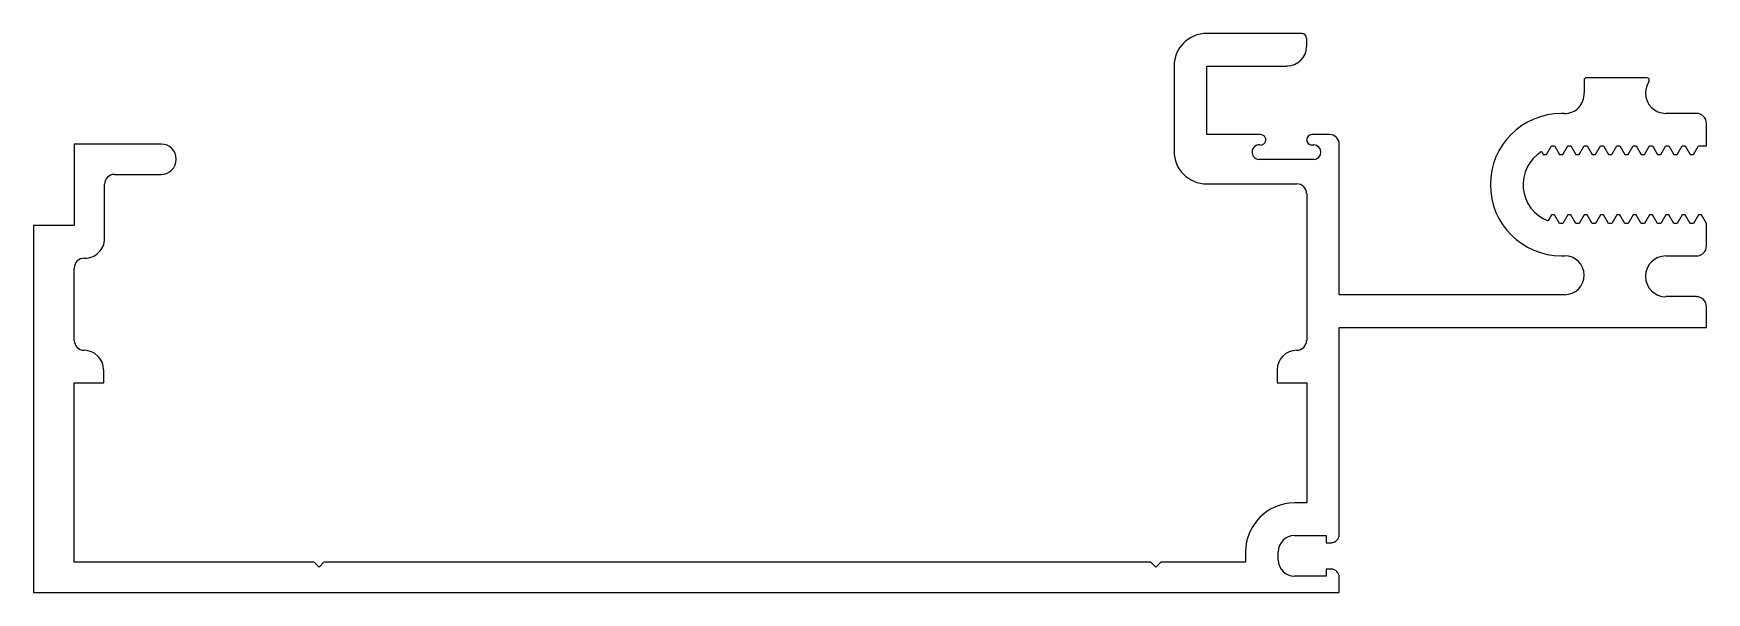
# Model space of a CAD drawing. Extents: x -65 to 65, y 7 to 51.
import ezdxf

# ---------------------------------------------------------------- set-up
doc = ezdxf.new("R2010")
doc.units = 0
doc.layers.get('0').update_dxf_attribs({"linetype": 'CONTINUOUS'})

msp = doc.modelspace()

# ---------------------------------------------------------------- linework, layer by layer
for p, q in [((33.63, 51.02), (26.24, 51.02)), ((34.02, 50.01), (34.02, 50.64)), ((23.7, 48.48), (23.7, 41.85)), ((26.24, 43.15), (26.24, 48.48)), ((26.24, 48.48), (32.49, 48.48)), ((55.6, 47.38), (55.6, 46.39)), ((60.48, 47.58), (55.8, 47.58)), ((54.09, 44.79), (53.85, 44.79)), ((64.34, 44.8), (61.97, 44.8)), ((30.43, 43.15), (26.24, 43.15)), ((35.79, 43.15), (34.42, 43.15)), ((65.13, 42.27), (65.13, 44.01)), ((-55.11, 42.41), (-61.87, 42.41)), ((-61.87, 42.41), (-61.87, 36.06)), ((34.42, 42.34), (34.57, 42.34)), ((36.56, 40.08), (36.56, 42.39)), ((52.31, 41.82), (52.43, 41.6)), ((52.68, 41.6), (53.07, 42.27)), ((53.07, 42.27), (53.31, 42.27)), ((53.31, 42.27), (53.7, 41.6)), ((53.95, 41.6), (54.34, 42.27)), ((54.34, 42.27), (54.58, 42.27)), ((54.58, 42.27), (54.97, 41.6)), ((55.22, 41.6), (55.61, 42.27)), ((55.61, 42.27), (55.85, 42.27)), ((55.85, 42.27), (56.24, 41.6)), ((56.49, 41.6), (56.88, 42.27)), ((56.88, 42.27), (57.12, 42.27)), ((57.12, 42.27), (57.51, 41.6)), ((57.76, 41.6), (58.15, 42.27)), ((58.15, 42.27), (58.39, 42.27)), ((58.39, 42.27), (58.78, 41.6)), ((59.03, 41.6), (59.42, 42.27)), ((59.42, 42.27), (59.66, 42.27)), ((59.66, 42.27), (60.05, 41.6)), ((60.3, 41.6), (60.69, 42.27)), ((60.69, 42.27), (60.93, 42.27)), ((60.93, 42.27), (61.32, 41.6)), ((61.57, 41.6), (61.96, 42.27)), ((61.96, 42.27), (62.2, 42.27)), ((62.2, 42.27), (62.59, 41.6)), ((62.84, 41.6), (63.23, 42.27)), ((63.23, 42.27), (63.47, 42.27)), ((63.47, 42.27), (63.86, 41.6)), ((64.11, 41.6), (64.5, 42.27)), ((64.5, 42.27), (65.13, 42.27)), ((34.57, 41.22), (30.28, 41.22)), ((52.43, 41.6), (52.68, 41.6)), ((53.7, 41.6), (53.95, 41.6)), ((54.97, 41.6), (55.22, 41.6)), ((56.24, 41.6), (56.49, 41.6)), ((57.51, 41.6), (57.76, 41.6)), ((58.78, 41.6), (59.03, 41.6)), ((60.05, 41.6), (60.3, 41.6)), ((61.32, 41.6), (61.57, 41.6)), ((62.59, 41.6), (62.84, 41.6)), ((63.86, 41.6), (64.11, 41.6)), ((-59.51, 35.05), (-59.51, 39.29)), ((-58.75, 40.05), (-55.11, 40.05)), ((26.24, 39.31), (33.25, 39.31)), ((36.56, 30.68), (36.56, 40.08)), ((34.02, 38.55), (34.02, 27.12)), ((53.07, 36.9), (52.8, 36.44)), ((53.31, 36.9), (53.07, 36.9)), ((53.7, 36.23), (53.31, 36.9)), ((54.34, 36.9), (53.95, 36.23)), ((54.58, 36.9), (54.34, 36.9)), ((54.97, 36.23), (54.58, 36.9)), ((55.61, 36.9), (55.22, 36.23)), ((55.85, 36.9), (55.61, 36.9)), ((56.24, 36.23), (55.85, 36.9)), ((56.88, 36.9), (56.49, 36.23)), ((57.12, 36.9), (56.88, 36.9)), ((57.51, 36.23), (57.12, 36.9)), ((58.15, 36.9), (57.76, 36.23)), ((58.39, 36.9), (58.15, 36.9)), ((58.78, 36.23), (58.39, 36.9)), ((59.42, 36.9), (59.03, 36.23)), ((59.66, 36.9), (59.42, 36.9)), ((60.05, 36.23), (59.66, 36.9)), ((60.69, 36.9), (60.3, 36.23)), ((60.93, 36.9), (60.69, 36.9)), ((61.32, 36.23), (60.93, 36.9)), ((61.96, 36.9), (61.57, 36.23)), ((62.2, 36.9), (61.96, 36.9)), ((62.59, 36.23), (62.2, 36.9)), ((63.23, 36.9), (62.84, 36.23)), ((63.47, 36.9), (63.23, 36.9)), ((63.86, 36.23), (63.47, 36.9)), ((64.5, 36.9), (64.11, 36.23)), ((64.74, 36.9), (64.5, 36.9)), ((65.13, 36.23), (64.74, 36.9)), ((-61.87, 36.06), (-65.04, 36.06)), ((-65.04, 36.06), (-65.04, 7.49)), ((53.95, 36.23), (53.7, 36.23)), ((55.22, 36.23), (54.97, 36.23)), ((56.49, 36.23), (56.24, 36.23)), ((57.76, 36.23), (57.51, 36.23)), ((59.03, 36.23), (58.78, 36.23)), ((60.3, 36.23), (60.05, 36.23)), ((61.57, 36.23), (61.32, 36.23)), ((62.84, 36.23), (62.59, 36.23)), ((64.11, 36.23), (63.86, 36.23)), ((65.13, 34.49), (65.13, 36.23)), ((-61.87, 27.12), (-61.87, 32.76)), ((53.85, 33.71), (54.09, 33.71)), ((61.97, 33.7), (64.34, 33.7)), ((54.09, 30.68), (36.56, 30.68)), ((64.34, 30.53), (61.97, 30.53)), ((65.13, 28.14), (65.13, 29.74)), ((36.56, 12.01), (36.56, 28.14)), ((36.56, 28.14), (65.13, 28.14)), ((-59.58, 23.82), (-59.58, 24.83)), ((31.73, 24.83), (31.73, 23.82)), ((-61.87, 9.85), (-61.87, 23.82)), ((-61.87, 23.82), (-59.58, 23.82)), ((31.73, 23.82), (34.02, 23.82)), ((34.02, 23.82), (34.02, 14.47)), ((34.02, 14.47), (33.08, 14.47)), ((33.08, 11.93), (35.54, 11.93)), ((35.54, 11.93), (35.54, 11.37)), ((29.27, 10.66), (29.27, 9.85)), ((31.81, 10.03), (31.81, 10.66)), ((35.54, 11.37), (35.92, 11.37)), ((-43.2, 9.85), (-61.87, 9.85)), ((-42.82, 9.47), (-43.2, 9.85)), ((-42.44, 9.85), (-42.82, 9.47)), ((21.9, 9.85), (-42.44, 9.85)), ((22.28, 9.47), (21.9, 9.85)), ((22.66, 9.85), (22.28, 9.47)), ((29.27, 9.85), (22.66, 9.85)), ((35.92, 9.32), (35.54, 9.32)), ((35.54, 9.32), (35.54, 8.76)), ((35.54, 8.76), (33.08, 8.76)), ((36.56, 7.49), (36.56, 8.68)), ((-65.04, 7.49), (36.56, 7.49))]:
    msp.add_line(p, q)
for centre, radius, start, end in [((26.24, 48.48), 2.54, 90, 180), ((33.63, 50.64), 0.381, 360, 90), ((32.49, 50.01), 1.52, 270, 0), ((55.8, 47.38), 0.198, 90, 180), ((61.96, 46.4), 1.57, 146.4671, 180.4593), ((60.48, 47.38), 0.198, 326.4671, 90), ((54.09, 46.31), 1.52, 270, 2.9896), ((61.97, 46.39), 1.59, 180, 270), ((53.85, 39.25), 5.54, 90, 270), ((64.34, 44.01), 0.787, 0, 90), ((30.43, 42.74), 0.406, 261.0274, 90), ((34.42, 42.74), 0.406, 90, 270), ((35.79, 42.39), 0.762, 0, 90), ((-55.11, 41.23), 1.18, 270, 90), ((26.24, 41.85), 2.54, 180, 270), ((30.33, 41.78), 0.563, 85.9001, 265.0321), ((34.57, 41.78), 0.559, 270, 90), ((53.85, 39.25), 3, 121.0916, 249.464), ((-58.75, 39.29), 0.762, 90, 180), ((33.25, 38.55), 0.762, 360, 90), ((-61.03, 35.05), 1.52, 268.0908, 0), ((64.34, 34.49), 0.787, 270, 0), ((-61.11, 32.76), 0.762, 88.0876, 180.0955), ((54.09, 32.2), 1.52, 270, 90), ((61.97, 32.11), 1.59, 90, 270), ((64.34, 29.74), 0.787, 0, 90), ((-61.11, 27.12), 0.762, 180, 270), ((-61.11, 24.83), 1.52, 360, 90), ((33.25, 24.83), 1.52, 90, 180), ((33.25, 27.12), 0.762, 270, 0), ((33.08, 10.66), 3.81, 90, 180), ((33.08, 10.66), 1.27, 90, 180), ((35.92, 12.01), 0.635, 270, 0), ((33.08, 10.03), 1.27, 180, 270), ((35.92, 8.68), 0.635, 0, 90)]:
    msp.add_arc(centre, radius, start, end)

doc.saveas('drawing.dxf')
